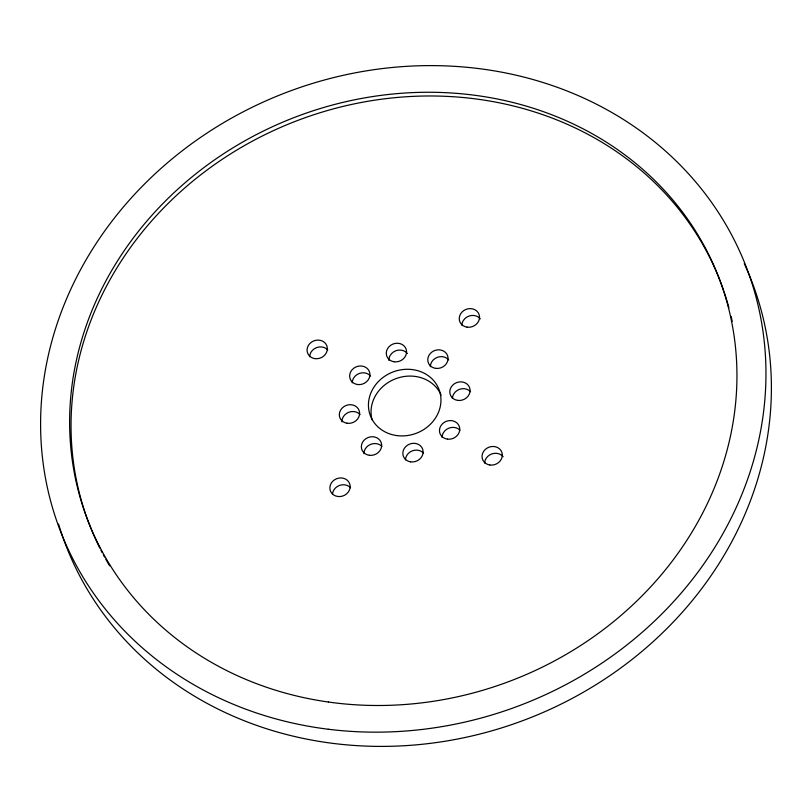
<?xml version="1.0" encoding="UTF-8"?>
<svg xmlns="http://www.w3.org/2000/svg" width="812" height="812" viewBox="0 0 812 812"><rect width="100%" height="100%" fill="white"/><g stroke="black" fill="none" stroke-linecap="round" stroke-linejoin="round"><path stroke-width="1.22" d="M724.152 292.076A338.066 301.76 -20.9 0 1 728.922 307.809M731.094 316.406A338.066 301.76 -20.9 0 1 732.211 321.349M109.62 565.832A338.066 301.76 -20.9 0 1 105.793 559.255M104.565 557.042A338.066 301.76 -20.9 0 1 103.347 554.819M102.16 552.586A338.066 301.76 -20.9 0 1 100.992 550.343M99.846 548.08A338.066 301.76 -20.9 0 1 287.813 124.358A338.066 301.76 -20.9 0 1 723.746 290.889M372.099 419.845A36.743 32.795 -20.9 0 1 396.378 378.473A36.743 32.795 -20.9 0 1 441.129 395.079M363.938 453.614A10.292 9.186 -20.9 0 1 370.617 444.367A10.292 9.186 -20.9 0 1 381.894 446.367M341.913 421.864A10.292 9.186 -20.9 0 1 348.581 412.334A10.292 9.186 -20.9 0 1 360.061 414.536M352.235 382.848A10.292 9.186 -20.9 0 1 359.208 373.49A10.292 9.186 -20.9 0 1 370.577 376.037M388.877 360.406A10.292 9.186 -20.9 0 1 395.85 350.754A10.292 9.186 -20.9 0 1 407.401 353.524M430.35 366.689A10.292 9.186 -20.9 0 1 437.333 357.331A10.292 9.186 -20.9 0 1 448.701 359.878M452.385 398.428A10.292 9.186 -20.9 0 1 459.359 389.364A10.292 9.186 -20.9 0 1 470.534 391.688M442.053 437.455A10.292 9.186 -20.9 0 1 448.731 428.208A10.292 9.186 -20.9 0 1 460.008 430.208M405.421 459.897A10.292 9.186 -20.9 0 1 412.394 450.822A10.292 9.186 -20.9 0 1 423.58 453.157M484.632 463.094A10.292 9.186 -20.9 0 1 491.859 453.888A10.292 9.186 -20.9 0 1 503.135 456.709M332.494 493.99A10.292 9.186 -20.9 0 1 339.69 485.363A10.292 9.186 -20.9 0 1 350.581 487.738M309.656 356.722A10.292 9.186 -20.9 0 1 316.578 347.617A10.292 9.186 -20.9 0 1 327.774 349.891M461.835 325.247A10.292 9.186 -20.9 0 1 469.062 316.041A10.292 9.186 -20.9 0 1 480.328 318.862M744.279 263.687A367.471 327.997 -20.9 0 1 524.988 719.818A367.471 327.997 -20.9 0 1 58.555 524.034M396.865 435.587A36.743 32.795 -20.9 0 0 439.282 390.186A36.743 32.795 -20.9 0 0 377.956 382.016A36.743 32.795 -20.9 0 0 396.865 435.587M369.419 455.309A10.292 9.186 -20.9 0 0 381.143 442.469A10.292 9.186 -20.9 0 0 363.918 440.388A10.292 9.186 -20.9 0 0 369.419 455.309M347.079 423.235A10.292 9.186 -20.9 0 0 359.208 410.71A10.292 9.186 -20.9 0 0 342.106 408.121A10.292 9.186 -20.9 0 0 347.079 423.235M357.716 384.543A10.292 9.186 -20.9 0 0 369.43 371.713A10.292 9.186 -20.9 0 0 352.215 369.622A10.292 9.186 -20.9 0 0 357.716 384.543M394.043 361.766A10.292 9.186 -20.9 0 0 406.162 349.251A10.292 9.186 -20.9 0 0 389.07 346.653A10.292 9.186 -20.9 0 0 394.043 361.766M435.831 368.384A10.292 9.186 -20.9 0 0 447.554 355.554A10.292 9.186 -20.9 0 0 430.33 353.464A10.292 9.186 -20.9 0 0 435.831 368.384M457.552 400.377A10.292 9.186 -20.9 0 0 469.681 387.862A10.292 9.186 -20.9 0 0 452.578 385.274A10.292 9.186 -20.9 0 0 457.552 400.377M447.544 439.15A10.292 9.186 -20.9 0 0 459.257 426.31A10.292 9.186 -20.9 0 0 442.032 424.229A10.292 9.186 -20.9 0 0 447.544 439.15M410.598 461.845A10.292 9.186 -20.9 0 0 422.717 449.32A10.292 9.186 -20.9 0 0 405.614 446.732A10.292 9.186 -20.9 0 0 410.598 461.845M489.859 465.002A10.292 9.186 -20.9 0 0 501.907 452.426A10.292 9.186 -20.9 0 0 484.794 449.919A10.292 9.186 -20.9 0 0 489.859 465.002M467.062 327.155A10.292 9.186 -20.9 0 0 479.11 314.569A10.292 9.186 -20.9 0 0 461.987 312.072A10.292 9.186 -20.9 0 0 467.062 327.155M314.883 358.63A10.292 9.186 -20.9 0 0 326.931 346.054A10.292 9.186 -20.9 0 0 309.819 343.547A10.292 9.186 -20.9 0 0 314.883 358.63M337.69 496.477A10.292 9.186 -20.9 0 0 349.739 483.901A10.292 9.186 -20.9 0 0 332.615 481.394A10.292 9.186 -20.9 0 0 337.69 496.477M328.271 729.237A367.471 327.997 -20.9 0 0 748.085 271.858A367.471 327.997 -20.9 0 0 133.483 195.55A367.471 327.997 -20.9 0 0 328.271 729.237M328.373 702.025A338.066 301.76 -20.9 0 0 722.325 287.174A338.066 301.76 -20.9 0 0 159.152 207.446A338.066 301.76 -20.9 0 0 328.373 702.025"/></g></svg>
